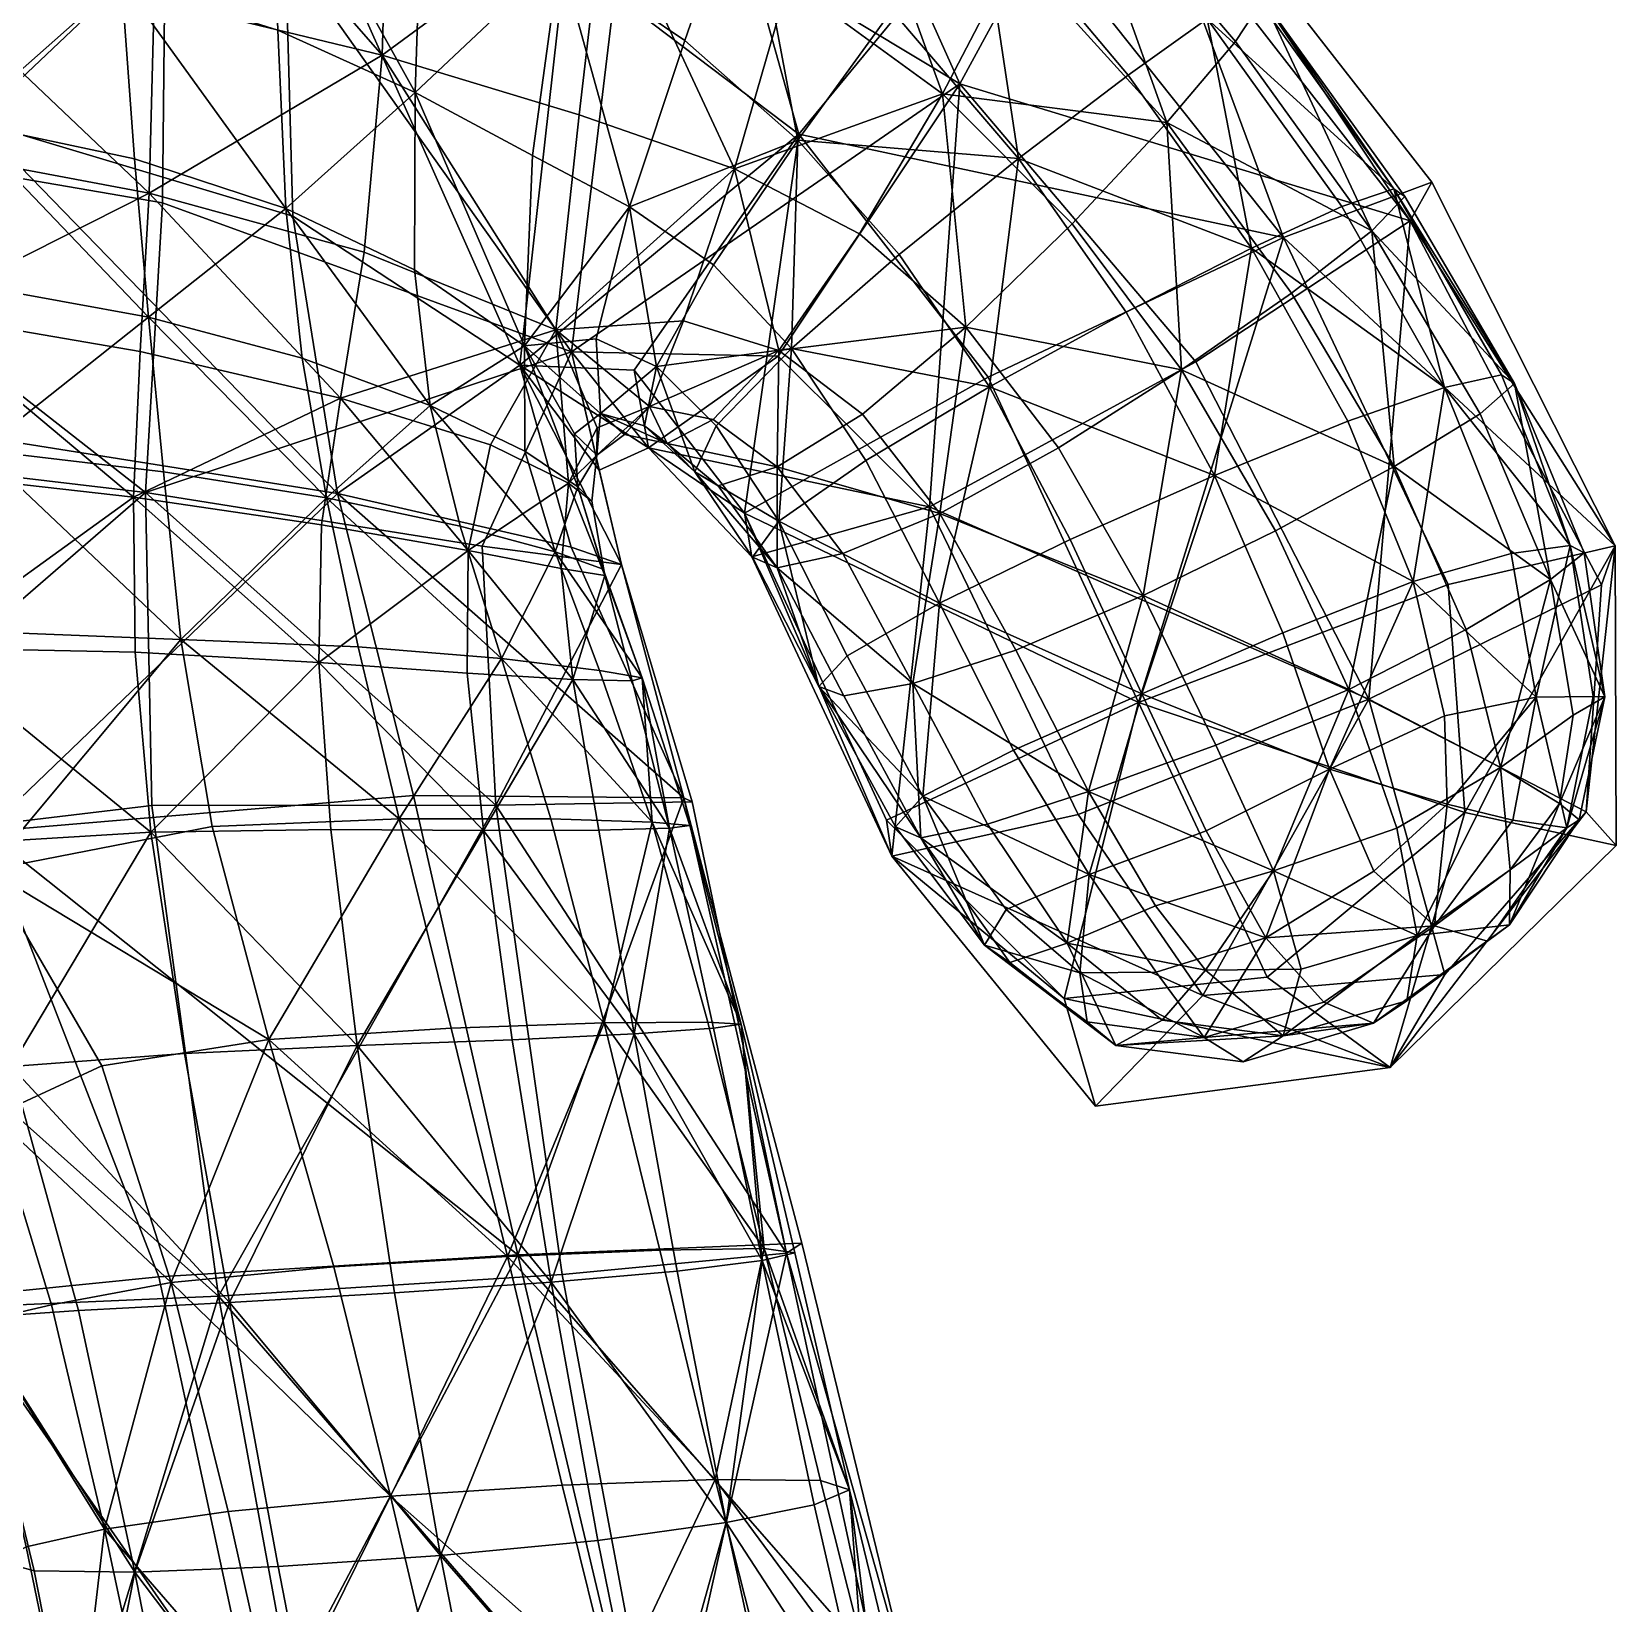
# Model space of a CAD drawing. Extents: x -333 to -8, y 0 to 313.
# Drawn here: x -238.8 to -176.8, y 165.1 to 226.6 of the extents above; entities that cross this region are included whole.
import ezdxf

# ---------------------------------------------------------------- set-up
doc = ezdxf.new("R2010")
doc.units = 0
doc.layers.add('Box03', color=7, linetype='CONTINUOUS')
doc.layers.add('Box04', color=7, linetype='CONTINUOUS')

msp = doc.modelspace()

# ---------------------------------------------------------------- meshes
at = {"layer": 'Box03', "color": 7}
mesh = msp.add_polyface(dxfattribs=at)
corners = [(-216.841537, 247.642548, 1.218501), (-208.506592, 239.105042, -0.482295), (-210.869812, 233.175873, -3.198483), (-217.053894, 237.947556, -1.553525), (-201.73465, 231.850525, -2.695417), (-205.161606, 227.444489, -5.166104), (-218.152573, 229.568161, -1.886537), (-216.669388, 251.22699, 30.472197), (-215.84523, 241.270386, 33.930122), (-207.517593, 236.105392, 30.759796), (-206.210083, 241.982864, 26.250021), (-216.366882, 232.118484, 35.915199), (-209.203232, 228.583817, 33.244537), (-203.174667, 224.179947, 30.659603), (-200.344589, 229.623077, 27.709259), (-198.286819, 233.92247, 22.797634), (-214.013855, 250.830231, 7.386531), (-206.396851, 242.669937, 4.931573), (-213.097321, 252.441956, 14.636471), (-205.113663, 244.290405, 11.961484), (-197.622742, 236.124619, 9.0235), (-199.15184, 234.747742, 2.379862), (-205.230087, 244.386292, 19.525776), (-213.782715, 252.799698, 22.390842), (-197.356979, 235.969574, 16.199234), (-190.623444, 227.885864, 12.991638), (-191.022202, 228.147507, 5.970661), (-192.816513, 227.122269, -0.438076)]
mesh.append_faces([[corners[k] for k in face] for face in [(0, 1, 2), (2, 3, 0), (4, 5, 2), (2, 1, 4), (6, 3, 2), (7, 8, 9), (9, 10, 7), (11, 12, 9), (9, 8, 11), (13, 14, 9), (15, 10, 9), (9, 14, 15), (0, 16, 17), (17, 1, 0), (18, 19, 17), (17, 16, 18), (20, 21, 17), (17, 19, 20), (4, 1, 17), (17, 21, 4), (7, 10, 22), (22, 23, 7), (15, 24, 22), (22, 10, 15), (20, 19, 22), (22, 24, 20), (18, 23, 22), (22, 19, 18), (20, 24, 25), (25, 26, 20), (25, 24, 15), (4, 21, 27), (20, 26, 27), (27, 21, 20)]], dxfattribs={"vtx2": -1})
mesh = msp.add_polyface(dxfattribs=at)
corners = [(-249.876312, 230.846344, 2.099763), (-242.179871, 230.005447, 2.597646), (-241.537994, 223.081375, 3.391352), (-243.031143, 237.313171, 2.067392), (-241.109604, 216.692001, 4.549292), (-248.65361, 217.473434, 3.420716), (-223.811569, 224.240646, 0.679148), (-219.216232, 221.773773, -0.311971), (-219.527069, 214.327499, 3.989197), (-228.868149, 219.700714, 3.039424), (-229.177765, 226.681381, 1.530228), (-223.833206, 217.300049, 2.965763), (-229.4655, 234.437836, 0.75089), (-223.54805, 232.273178, -0.462567), (-218.152573, 229.568161, -1.886537), (-235.290436, 228.610046, 2.288764), (-234.781265, 221.644943, 3.345442), (-235.932602, 236.117004, 1.687975), (-234.245377, 215.448517, 4.986228), (-234.206757, 220.292892, 42.793255), (-234.021118, 227.848099, 41.919918), (-243.770081, 229.378799, 43.108963), (-243.512451, 222.048508, 43.768478), (-234.300354, 236.239182, 40.986107), (-218.298752, 214.945129, 35.691666), (-217.395355, 223.359436, 36.634193), (-225.096375, 225.700546, 39.535633), (-225.802444, 217.995438, 40.321136), (-216.366882, 232.118484, 35.915199), (-224.838089, 234.593628, 38.68095), (-243.464523, 215.63002, 44.275562), (-213.251358, 226.267929, -3.455183), (-215.416061, 219.766693, -1.490614), (-211.317566, 221.248062, 33.893681)]
mesh.append_faces([[corners[k] for k in face] for face in [(0, 1, 2), (3, 1, 0), (2, 4, 5), (6, 7, 8), (9, 10, 6), (6, 11, 9), (12, 13, 6), (6, 10, 12), (14, 7, 6), (6, 13, 14), (2, 1, 15), (15, 16, 2), (15, 1, 3), (12, 10, 15), (15, 17, 12), (9, 16, 15), (15, 10, 9), (2, 16, 18), (19, 20, 21), (21, 22, 19), (21, 20, 23), (24, 25, 26), (26, 27, 24), (28, 29, 26), (26, 25, 28), (23, 20, 26), (26, 29, 23), (19, 27, 26), (26, 20, 19), (19, 22, 30), (14, 31, 32), (32, 7, 14), (33, 25, 24)]], dxfattribs={"vtx2": -1})
mesh = msp.add_polyface(dxfattribs=at)
corners = [(-208.828812, 222.375732, -5.168396), (-212.132309, 217.490341, -2.838504), (-215.416061, 219.766693, -1.490614), (-213.251358, 226.267929, -3.455183), (-210.869812, 233.175873, -3.198483), (-205.161606, 227.444489, -5.166104), (-218.152573, 229.568161, -1.886537), (-200.20163, 221.654175, -7.369677), (-195.908844, 224.920914, -5.222284), (-191.085876, 218.15155, -7.94079), (-204.869293, 217.894806, -7.026093), (-201.73465, 231.850525, -2.695417), (-207.517593, 236.105392, 30.759796), (-209.203232, 228.583817, 33.244537), (-203.174667, 224.179947, 30.659603), (-211.317566, 221.248062, 33.893681), (-206.421356, 218.701584, 31.374187), (-216.366882, 232.118484, 35.915199), (-217.395355, 223.359436, 36.634193), (-202.265121, 215.055145, 29.135807), (-198.108643, 219.097153, 28.151072), (-186.378357, 218.828552, 16.549582), (-191.717819, 226.226624, 19.612577), (-194.402878, 223.059021, 24.82119), (-189.516907, 216.391022, 21.961987), (-198.286819, 233.92247, 22.797634), (-200.344589, 229.623077, 27.709259), (-185.083359, 220.16954, 9.849822), (-190.623444, 227.885864, 12.991638), (-185.514526, 220.467804, 2.865981), (-191.022202, 228.147507, 5.970661), (-192.816513, 227.122269, -0.438076), (-187.554489, 219.777191, -3.398648)]
mesh.append_faces([[corners[k] for k in face] for face in [(0, 1, 2), (2, 3, 0), (0, 3, 4), (4, 5, 0), (4, 3, 6), (7, 8, 9), (0, 5, 7), (7, 10, 0), (11, 8, 7), (7, 5, 11), (12, 13, 14), (14, 13, 15), (15, 16, 14), (17, 18, 15), (15, 13, 17), (14, 16, 19), (19, 20, 14), (21, 22, 23), (23, 24, 21), (25, 26, 23), (23, 22, 25), (14, 20, 23), (23, 26, 14), (21, 27, 28), (28, 22, 21), (29, 30, 28), (28, 27, 29), (25, 22, 28), (9, 8, 31), (31, 32, 9), (31, 8, 11), (29, 32, 31), (31, 30, 29)]], dxfattribs={"vtx2": -1})
mesh = msp.add_polyface(dxfattribs=at)
corners = [(-219.527069, 214.327499, 3.989197), (-223.833206, 217.300049, 2.965763), (-223.811569, 224.240646, 0.679148), (-219.516434, 210.203049, 9.119084), (-223.214096, 211.990326, 6.255863), (-218.325851, 206.269104, 13.197099), (-222.048645, 207.267685, 9.71858), (-227.272278, 208.376541, 7.911704), (-228.225388, 213.84671, 5.349192), (-228.868149, 219.700714, 3.039424), (-218.298752, 214.945129, 35.691666), (-225.802444, 217.995438, 40.321136), (-226.733063, 212.270477, 41.616993), (-220.853455, 210.448349, 37.474739), (-234.206757, 220.292892, 42.793255), (-234.832504, 208.407761, 44.562767), (-227.465775, 207.320328, 43.020905), (-221.732025, 206.319061, 39.45219), (-217.578384, 210.877838, 11.917815), (-217.437332, 208.808594, 15.351708), (-216.693893, 210.048676, 20.260908), (-216.893875, 208.244629, 23.213444), (-216.381271, 205.334824, 26.395605), (-216.448318, 205.588379, 19.186949), (-217.803146, 208.948807, 30.964006), (-216.685211, 211.110275, 28.37252), (-218.089844, 205.617813, 33.530556), (-219.216232, 221.773773, -0.311971), (-215.416061, 219.766693, -1.490614), (-216.729507, 214.596252, 2.908143), (-216.557327, 211.68071, 9.954009)]
mesh.append_faces([[corners[k] for k in face] for face in [(0, 1, 2), (0, 3, 4), (4, 1, 0), (5, 6, 4), (4, 3, 5), (7, 8, 4), (4, 6, 7), (9, 1, 4), (4, 8, 9), (10, 11, 12), (12, 13, 10), (12, 11, 14), (15, 16, 12), (17, 13, 12), (12, 16, 17), (0, 18, 19), (19, 3, 0), (20, 21, 19), (19, 18, 20), (19, 21, 22), (5, 3, 19), (19, 23, 5), (10, 13, 24), (24, 25, 10), (17, 26, 24), (24, 13, 17), (22, 21, 24), (20, 25, 24), (24, 21, 20), (0, 27, 28), (28, 29, 0), (0, 29, 30), (30, 18, 0), (20, 18, 30)]], dxfattribs={"vtx2": -1})
mesh = msp.add_polyface(dxfattribs=at)
corners = [(-248.65361, 217.473434, 3.420716), (-241.109604, 216.692001, 4.549292), (-240.814362, 210.240143, 5.973973), (-248.155624, 203.628937, 4.928163), (-240.572021, 203.128647, 7.567898), (-240.508499, 193.811432, 10.101912), (-234.245377, 215.448517, 4.986228), (-241.537994, 223.081375, 3.391352), (-228.868149, 219.700714, 3.039424), (-228.225388, 213.84671, 5.349192), (-234.781265, 221.644943, 3.345442), (-227.272278, 208.376541, 7.911704), (-233.652222, 209.388138, 6.936794), (-232.971237, 202.831131, 8.922817), (-231.748901, 195.515106, 10.35222), (-224.432419, 195.811859, 11.633233), (-234.832504, 208.407761, 44.562767), (-234.56308, 214.102081, 43.760635), (-243.464523, 215.63002, 44.275562), (-243.373581, 209.367508, 44.403866), (-234.206757, 220.292892, 42.793255), (-234.150864, 195.290634, 44.713657), (-234.757553, 202.342041, 44.940331), (-242.986938, 202.505234, 43.927029), (-241.875198, 194.829849, 42.880489), (-227.57811, 201.939667, 44.130573), (-227.465775, 207.320328, 43.020905), (-226.733063, 212.270477, 41.616993), (-229.531754, 187.177643, 10.63292), (-236.069885, 186.152252, 11.992245), (-232.825104, 186.639313, 43.703064), (-226.081207, 186.953979, 44.084927), (-239.608963, 186.128067, 41.299694), (-250.477859, 192.541763, 38.733715)]
mesh.append_faces([[corners[k] for k in face] for face in [(0, 1, 2), (3, 4, 5), (2, 4, 3), (6, 1, 7), (8, 9, 6), (6, 10, 8), (11, 12, 6), (6, 9, 11), (2, 1, 6), (6, 12, 2), (5, 4, 13), (13, 14, 5), (2, 12, 13), (13, 4, 2), (13, 12, 11), (15, 14, 13), (16, 17, 18), (18, 19, 16), (18, 17, 20), (21, 22, 23), (23, 24, 21), (16, 19, 23), (23, 22, 16), (16, 22, 25), (25, 26, 16), (25, 22, 21), (20, 17, 27), (27, 17, 16), (5, 14, 28), (28, 29, 5), (21, 30, 31), (32, 24, 33), (21, 24, 32), (32, 30, 21)]], dxfattribs={"vtx2": -1})
mesh = msp.add_polyface(dxfattribs=at)
corners = [(-191.085876, 218.15155, -7.94079), (-195.991302, 215.644714, -9.757157), (-200.20163, 221.654175, -7.369677), (-201.333542, 212.719391, -9.056212), (-203.278183, 207.760635, 25.367655), (-198.638397, 210.330902, 26.88176), (-202.265121, 215.055145, 29.135807), (-193.827454, 213.383087, 25.576292), (-198.108643, 219.097153, 28.151072), (-189.516907, 216.391022, 21.961987), (-194.402878, 223.059021, 24.82119), (-198.182281, 206.743698, -11.286728), (-203.297256, 204.254272, -8.024989), (-195.373001, 200.705597, -12.968042), (-200.402588, 198.505234, -9.605865), (-187.322464, 211.377762, -10.728849), (-192.532059, 209.25589, -12.276508), (-184.757401, 205.10733, -12.744627), (-189.864578, 203.09227, -14.090302), (-188.029587, 197.758377, -14.361113), (-187.554489, 219.777191, -3.398648), (-183.529388, 212.696182, -6.378264), (-190.153336, 207.085342, 22.792616), (-185.511154, 209.596909, 18.99802), (-187.279404, 200.88324, 19.572948), (-200.304001, 202.41806, 23.034023), (-195.33078, 204.550995, 24.315254), (-197.464722, 196.880234, 20.139048), (-192.47934, 198.704254, 21.198751), (-204.33345, 201.110718, 18.417009)]
mesh.append_faces([[corners[k] for k in face] for face in [(0, 1, 2), (2, 1, 3), (4, 5, 6), (7, 8, 6), (6, 5, 7), (7, 9, 10), (10, 8, 7), (3, 11, 12), (13, 14, 12), (12, 11, 13), (0, 15, 16), (16, 1, 0), (17, 18, 16), (16, 15, 17), (13, 11, 16), (16, 18, 13), (3, 1, 16), (16, 11, 3), (13, 18, 19), (19, 18, 17), (0, 20, 21), (7, 22, 23), (23, 9, 7), (23, 22, 24), (4, 25, 26), (26, 5, 4), (27, 28, 26), (26, 25, 27), (24, 22, 26), (26, 28, 24), (7, 5, 26), (26, 22, 7), (27, 25, 29)]], dxfattribs={"vtx2": -1})
mesh = msp.add_polyface(dxfattribs=at)
corners = [(-214.368408, 213.519028, 1.800164), (-216.729507, 214.596252, 2.908143), (-215.416061, 219.766693, -1.490614), (-212.132309, 217.490341, -2.838504), (-201.333542, 212.719391, -9.056212), (-204.869293, 217.894806, -7.026093), (-200.20163, 221.654175, -7.369677), (-209.57959, 207.464218, -0.936304), (-212.026901, 211.189331, 0.550677), (-209.086243, 214.215607, -4.337363), (-208.828812, 222.375732, -5.168396), (-206.175385, 209.838318, -6.046439), (-218.298752, 214.945129, 35.691666), (-213.313599, 215.301849, 31.77949), (-211.317566, 221.248062, 33.893681), (-209.579681, 214.139954, 29.299204), (-206.421356, 218.701584, 31.374187), (-202.265121, 215.055145, 29.135807), (-206.302307, 211.647064, 27.308989), (-203.278183, 207.760635, 25.367655), (-216.685211, 211.110275, 28.37252), (-214.644287, 211.948914, 25.974226), (-216.693893, 210.048676, 20.260908), (-215.621582, 210.853714, 18.14377), (-213.950867, 210.50415, 16.546686), (-212.144592, 211.447052, 23.880867), (-214.833374, 211.192551, 8.724173), (-216.557327, 211.68071, 9.954009), (-212.865692, 209.388763, 7.492191), (-209.650238, 209.587036, 22.204208)]
mesh.append_faces([[corners[k] for k in face] for face in [(0, 1, 2), (2, 3, 0), (4, 5, 6), (7, 8, 9), (0, 3, 9), (9, 8, 0), (10, 5, 9), (9, 3, 10), (4, 11, 9), (9, 5, 4), (12, 13, 14), (15, 16, 14), (14, 13, 15), (17, 18, 19), (15, 18, 17), (17, 16, 15), (12, 20, 21), (21, 13, 12), (22, 23, 21), (21, 20, 22), (24, 25, 21), (21, 23, 24), (15, 13, 21), (21, 25, 15), (0, 26, 27), (27, 1, 0), (24, 23, 27), (27, 26, 24), (27, 23, 22), (0, 8, 28), (28, 26, 0), (15, 25, 29), (29, 18, 15), (29, 25, 24)]], dxfattribs={"vtx2": -1})
mesh = msp.add_polyface(dxfattribs=at)
corners = [(-184.757401, 205.10733, -12.744627), (-183.529495, 199.848022, -13.146312), (-188.029587, 197.758377, -14.361113), (-183.529388, 212.696182, -6.378264), (-187.322464, 211.377762, -10.728849), (-191.085876, 218.15155, -7.94079), (-185.514526, 220.467804, 2.865981), (-181.302292, 213.194214, -0.227518), (-187.554489, 219.777191, -3.398648), (-178.62442, 206.512665, -2.863712), (-180.931488, 206.192856, -8.703012), (-186.378357, 218.828552, 16.549582), (-182.143723, 211.661514, 13.463388), (-180.790588, 212.85498, 6.720619), (-185.083359, 220.16954, 9.849822), (-179.390915, 205.187531, 10.461519), (-178.073624, 206.23053, 3.875039), (-177.260971, 200.584564, 1.584091), (-178.496933, 199.868637, 7.651519), (-179.032791, 196.422867, 5.51264), (-177.719833, 200.609055, -4.596465), (-183.42485, 196.392471, -12.172215), (-179.951126, 200.580902, -9.699012), (-189.516907, 216.391022, 21.961987), (-185.511154, 209.596909, 18.99802), (-187.279404, 200.88324, 19.572948), (-182.688065, 203.224716, 15.84401), (-181.350113, 197.822495, 12.41466)]
mesh.append_faces([[corners[k] for k in face] for face in [(0, 1, 2), (3, 4, 5), (6, 7, 3), (3, 8, 6), (9, 10, 3), (3, 7, 9), (0, 4, 3), (3, 10, 0), (11, 12, 13), (13, 14, 11), (15, 16, 13), (13, 12, 15), (9, 7, 13), (13, 16, 9), (6, 14, 13), (13, 7, 6), (17, 18, 19), (9, 16, 17), (17, 20, 9), (15, 18, 17), (17, 16, 15), (21, 1, 22), (0, 10, 22), (22, 1, 0), (9, 20, 22), (22, 10, 9), (11, 23, 24), (24, 12, 11), (25, 26, 24), (15, 12, 24), (24, 26, 15), (15, 26, 27), (27, 18, 15), (27, 26, 25)]], dxfattribs={"vtx2": -1})
mesh = msp.add_polyface(dxfattribs=at)
corners = [(-214.527924, 195.687225, 18.478647), (-216.589508, 201.626083, 16.424839), (-214.925537, 201.332596, 22.354794), (-216.381271, 205.334824, 26.395605), (-215.315857, 201.212555, 29.201626), (-216.448318, 205.588379, 19.186949), (-213.850006, 195.451004, 31.113779), (-217.637024, 201.270599, 35.854057), (-209.086243, 214.215607, -4.337363), (-206.175385, 209.838318, -6.046439), (-209.57959, 207.464218, -0.936304), (-210.608948, 206.059799, 6.065722), (-212.865692, 209.388763, 7.492191), (-212.026901, 211.189331, 0.550677), (-209.646484, 205.634674, 13.654087), (-211.95575, 208.844467, 15.154323), (-213.950867, 210.50415, 16.546686), (-214.833374, 211.192551, 8.724173), (-203.278183, 207.760635, 25.367655), (-206.302307, 211.647064, 27.308989), (-209.650238, 209.587036, 22.204208), (-207.075211, 206.19841, 20.523252), (-203.297256, 204.254272, -8.024989), (-206.901062, 202.200729, -2.75678), (-201.333542, 212.719391, -9.056212), (-203.951279, 196.700165, -4.37255), (-200.402588, 198.505234, -9.605865), (-204.33345, 201.110718, 18.417009), (-200.304001, 202.41806, 23.034023), (-207.03334, 200.634811, 11.73341), (-204.028015, 195.076172, 9.468616), (-208.017807, 200.996201, 4.252415)]
mesh.append_faces([[corners[k] for k in face] for face in [(0, 1, 2), (3, 4, 2), (2, 5, 3), (2, 4, 6), (6, 4, 7), (7, 4, 3), (8, 9, 10), (10, 11, 12), (12, 13, 10), (14, 15, 12), (12, 11, 14), (16, 17, 12), (12, 15, 16), (18, 19, 20), (20, 21, 18), (16, 15, 20), (14, 21, 20), (20, 15, 14), (10, 9, 22), (22, 23, 10), (22, 9, 24), (25, 23, 22), (22, 26, 25), (18, 21, 27), (27, 28, 18), (14, 29, 27), (27, 21, 14), (27, 29, 30), (10, 23, 31), (31, 11, 10), (31, 23, 25), (14, 11, 31), (31, 29, 14)]], dxfattribs={"vtx2": -1})
mesh = msp.add_polyface(dxfattribs=at)
corners = [(-214.527924, 195.687225, 18.478647), (-218.504852, 195.820358, 14.274548), (-220.431259, 202.088348, 12.523044), (-216.589508, 201.626083, 16.424839), (-224.432419, 195.811859, 11.633233), (-226.031555, 202.547363, 10.179128), (-227.272278, 208.376541, 7.911704), (-222.048645, 207.267685, 9.71858), (-218.325851, 206.269104, 13.197099), (-232.971237, 202.831131, 8.922817), (-221.131989, 195.354172, 42.258884), (-221.765579, 201.511414, 41.200798), (-227.57811, 201.939667, 44.130573), (-227.104935, 195.395279, 44.600437), (-221.732025, 206.319061, 39.45219), (-227.465775, 207.320328, 43.020905), (-234.150864, 195.290634, 44.713657), (-216.448318, 205.588379, 19.186949), (-214.925537, 201.332596, 22.354794), (-216.381271, 205.334824, 26.395605), (-217.437332, 208.808594, 15.351708), (-217.803146, 208.948807, 30.964006), (-218.089844, 205.617813, 33.530556), (-216.626617, 195.377716, 37.407032), (-217.637024, 201.270599, 35.854057), (-222.404068, 187.622726, 11.755788), (-229.531754, 187.177643, 10.63292), (-231.748901, 195.515106, 10.35222), (-216.412399, 187.831741, 14.578388), (-226.081207, 186.953979, 44.084927), (-220.009079, 187.176086, 42.164753), (-215.240555, 187.409668, 37.66201)]
mesh.append_faces([[corners[k] for k in face] for face in [(0, 1, 2), (2, 3, 0), (4, 5, 2), (2, 1, 4), (6, 7, 2), (2, 5, 6), (8, 3, 2), (2, 7, 8), (6, 5, 9), (9, 5, 4), (10, 11, 12), (12, 13, 10), (14, 15, 12), (12, 11, 14), (16, 13, 12), (8, 17, 18), (18, 3, 8), (19, 17, 20), (21, 22, 19), (10, 23, 24), (24, 11, 10), (19, 22, 24), (14, 11, 24), (24, 22, 14), (4, 25, 26), (26, 27, 4), (4, 1, 28), (28, 25, 4), (10, 13, 29), (29, 30, 10), (29, 13, 16), (10, 30, 31), (31, 23, 10)]], dxfattribs={"vtx2": -1})
mesh = msp.add_polyface(dxfattribs=at)
corners = [(-214.925537, 201.332596, 22.354794), (-213.06337, 195.559143, 24.448025), (-214.527924, 195.687225, 18.478647), (-213.850006, 195.451004, 31.113779), (-217.637024, 201.270599, 35.854057), (-216.626617, 195.377716, 37.407032), (-212.361542, 187.865768, 19.034878), (-216.412399, 187.831741, 14.578388), (-218.504852, 195.820358, 14.274548), (-211.056274, 187.785858, 25.059418), (-215.240555, 187.409668, 37.66201), (-197.800156, 189.785492, -5.270088), (-200.690216, 192.263763, -5.245386), (-197.442139, 193.632965, -10.121907), (-194.819138, 189.823578, -8.728601), (-203.951279, 196.700165, -4.37255), (-200.402588, 198.505234, -9.605865), (-195.373001, 200.705597, -12.968042), (-192.863205, 195.343018, -13.350584), (-190.53009, 191.157013, -11.781579), (-197.464722, 196.880234, 20.139048), (-194.845261, 192.40799, 16.51371), (-190.221085, 193.779495, 17.294706), (-192.47934, 198.704254, 21.198751), (-204.028015, 195.076172, 9.468616), (-201.412415, 195.603668, 15.811467), (-204.33345, 201.110718, 18.417009), (-205.017014, 195.499405, 2.363113), (-208.017807, 200.996201, 4.252415), (-207.03334, 200.634811, 11.73341), (-201.531296, 190.870895, 0.708663), (-200.542145, 190.190079, 6.936054), (-192.880402, 189.896194, 13.039174), (-198.299545, 190.95697, 12.632611)]
mesh.append_faces([[corners[k] for k in face] for face in [(0, 1, 2), (3, 1, 0), (4, 5, 3), (2, 6, 7), (7, 8, 2), (2, 1, 9), (9, 1, 3), (3, 5, 10), (11, 12, 13), (13, 14, 11), (15, 16, 13), (13, 12, 15), (17, 18, 13), (13, 16, 17), (19, 14, 13), (13, 18, 19), (20, 21, 22), (22, 23, 20), (24, 25, 26), (26, 25, 20), (15, 27, 28), (24, 29, 28), (28, 27, 24), (30, 12, 11), (24, 27, 30), (30, 31, 24), (15, 12, 30), (30, 27, 15), (32, 21, 33), (20, 25, 33), (33, 21, 20), (24, 31, 33), (33, 25, 24)]], dxfattribs={"vtx2": -1})
mesh = msp.add_polyface(dxfattribs=at)
corners = [(-183.42485, 196.392471, -12.172215), (-180.858826, 195.760574, -9.735716), (-183.92511, 191.632187, -9.182576), (-186.294098, 193.767319, -12.816132), (-178.743484, 195.458679, -5.08915), (-181.850266, 191.03685, -4.00515), (-190.53009, 191.157013, -11.781579), (-188.25087, 188.648727, -7.608271), (-179.032791, 196.422867, 5.51264), (-180.964188, 193.824539, 8.070338), (-180.997086, 191.665146, 2.171445), (-178.26474, 195.776337, 0.724117), (-184.608765, 191.24675, 10.828342), (-185.006699, 188.697876, 4.671517), (-188.029587, 197.758377, -14.361113), (-183.529495, 199.848022, -13.146312), (-192.863205, 195.343018, -13.350584), (-195.373001, 200.705597, -12.968042), (-177.260971, 200.584564, 1.584091), (-177.719833, 200.609055, -4.596465), (-179.951126, 200.580902, -9.699012), (-192.880402, 189.896194, 13.039174), (-189.145554, 189.933105, 12.564563), (-190.221085, 193.779495, 17.294706), (-194.845261, 192.40799, 16.51371), (-185.398773, 195.456116, 15.690173), (-187.279404, 200.88324, 19.572948), (-192.47934, 198.704254, 21.198751), (-178.496933, 199.868637, 7.651519), (-181.350113, 197.822495, 12.41466)]
mesh.append_faces([[corners[k] for k in face] for face in [(0, 1, 2), (2, 3, 0), (4, 5, 2), (2, 1, 4), (6, 3, 2), (2, 7, 6), (8, 9, 10), (10, 11, 8), (12, 13, 10), (10, 9, 12), (4, 11, 10), (10, 5, 4), (0, 3, 14), (14, 15, 0), (6, 16, 14), (14, 3, 6), (14, 16, 17), (8, 11, 18), (4, 19, 18), (18, 11, 4), (20, 1, 0), (4, 1, 20), (20, 19, 4), (21, 22, 23), (23, 24, 21), (12, 25, 23), (23, 22, 12), (26, 27, 23), (23, 25, 26), (8, 28, 29), (29, 9, 8), (26, 25, 29), (12, 9, 29), (29, 25, 12)]], dxfattribs={"vtx2": -1})
mesh = msp.add_polyface(dxfattribs=at)
corners = [(-197.800156, 189.785492, -5.270088), (-194.819138, 189.823578, -8.728601), (-192.936905, 187.263153, -4.581446), (-197.518585, 187.87178, -1.382379), (-190.53009, 191.157013, -11.781579), (-188.25087, 188.648727, -7.608271), (-186.31369, 187.826294, -1.800589), (-191.407303, 186.309753, 1.068401), (-196.39537, 186.945068, 4.135917), (-183.92511, 191.632187, -9.182576), (-181.850266, 191.03685, -4.00515), (-180.997086, 191.665146, 2.171445), (-185.006699, 188.697876, 4.671517), (-192.880402, 189.896194, 13.039174), (-194.580826, 187.93985, 9.484147), (-189.842239, 187.321457, 6.969767), (-189.145554, 189.933105, 12.564563), (-184.608765, 191.24675, 10.828342), (-210.14859, 178.999161, 18.492725), (-214.238541, 178.941559, 13.835699), (-216.412399, 187.831741, 14.578388), (-212.361542, 187.865768, 19.034878), (-211.056274, 187.785858, 25.059418), (-214.527924, 195.687225, 18.478647), (-213.850006, 195.451004, 31.113779), (-212.136124, 187.623383, 31.61434), (-210.231613, 178.530594, 31.055635), (-215.240555, 187.409668, 37.66201), (-201.531296, 190.870895, 0.708663), (-200.542145, 190.190079, 6.936054), (-198.299545, 190.95697, 12.632611)]
mesh.append_faces([[corners[k] for k in face] for face in [(0, 1, 2), (2, 3, 0), (4, 5, 2), (2, 1, 4), (6, 7, 2), (2, 5, 6), (8, 3, 2), (2, 7, 8), (6, 5, 9), (9, 10, 6), (6, 10, 11), (11, 12, 6), (13, 14, 15), (15, 16, 13), (8, 7, 15), (15, 14, 8), (6, 12, 15), (15, 7, 6), (17, 16, 15), (15, 12, 17), (18, 19, 20), (20, 21, 18), (22, 21, 23), (24, 25, 22), (22, 25, 26), (18, 21, 22), (26, 25, 27), (27, 25, 24), (0, 3, 28), (8, 29, 28), (28, 3, 8), (30, 14, 13), (8, 14, 30), (30, 29, 8)]], dxfattribs={"vtx2": -1})
mesh = msp.add_polyface(dxfattribs=at)
corners = [(-220.194351, 178.695328, 10.876081), (-226.985458, 178.286453, 9.89044), (-229.531754, 187.177643, 10.63292), (-222.404068, 187.622726, 11.755788), (-233.351028, 177.670135, 11.334513), (-236.069885, 186.152252, 11.992245), (-216.412399, 187.831741, 14.578388), (-214.238541, 178.941559, 13.835699), (-212.067917, 169.968857, 12.447615), (-218.051193, 169.745087, 9.323394), (-224.775711, 169.30928, 8.250302), (-231.06871, 176.895035, 42.098606), (-224.616394, 177.269577, 42.817753), (-226.081207, 186.953979, 44.084927), (-232.825104, 186.639313, 43.703064), (-218.488739, 177.684235, 41.192852), (-220.009079, 187.176086, 42.164753), (-241.115814, 176.295929, 34.713448), (-236.979736, 176.574966, 39.325035), (-239.608963, 186.128067, 41.299694), (-244.330048, 185.20488, 36.862469), (-234.778992, 166.345596, 37.09692), (-222.819992, 166.995895, 41.032623), (-240.508499, 193.811432, 10.101912), (-240.292892, 184.202347, 16.616222), (-242.197205, 186.999481, 16.420712), (-238.030319, 176.801544, 15.664021), (-241.001633, 176.114914, 21.754192), (-242.973801, 182.859268, 23.185083), (-235.963028, 168.024567, 13.743815), (-242.243301, 176.044479, 28.480249), (-240.036209, 166.757065, 26.181398), (-215.240555, 187.409668, 37.66201), (-243.189713, 181.965424, 14.89778)]
mesh.append_faces([[corners[k] for k in face] for face in [(0, 1, 2), (2, 3, 0), (4, 5, 2), (2, 1, 4), (0, 3, 6), (6, 7, 0), (8, 9, 0), (4, 1, 10), (0, 9, 10), (10, 1, 0), (11, 12, 13), (13, 14, 11), (15, 16, 13), (13, 12, 15), (17, 18, 19), (19, 20, 17), (11, 14, 19), (19, 18, 11), (11, 18, 21), (21, 18, 17), (15, 12, 22), (22, 12, 11), (23, 5, 24), (24, 25, 23), (4, 26, 24), (24, 5, 4), (27, 28, 24), (24, 26, 27), (27, 26, 29), (29, 26, 4), (17, 30, 31), (31, 30, 27), (32, 16, 15), (23, 25, 33)]], dxfattribs={"vtx2": -1})
mesh = msp.add_polyface(dxfattribs=at)
corners = [(-205.815903, 161.480347, 15.710072), (-209.985199, 161.732666, 10.815268), (-212.067917, 169.968857, 12.447615), (-207.947296, 169.924866, 17.25139), (-216.039032, 161.575165, 7.538316), (-218.051193, 169.745087, 9.323394), (-220.194351, 178.695328, 10.876081), (-214.238541, 178.941559, 13.835699), (-210.14859, 178.999161, 18.492725), (-210.231613, 178.530594, 31.055635), (-208.955093, 178.842148, 24.570581), (-211.056274, 187.785858, 25.059418), (-218.488739, 177.684235, 41.192852), (-213.551636, 178.124603, 36.934277), (-215.240555, 187.409668, 37.66201), (-214.623108, 157.587463, 37.713455), (-209.556458, 158.635864, 33.791824), (-211.632675, 168.280624, 35.539112), (-216.662781, 167.585678, 39.617607), (-206.080429, 159.753265, 28.169771), (-208.193909, 168.973587, 29.790005), (-206.810699, 169.557388, 23.36314), (-204.67395, 160.760986, 21.818708), (-203.812637, 154.503052, 14.26797), (-208.075027, 155.052032, 9.33979), (-214.222366, 154.98877, 5.961417), (-202.595703, 153.282318, 20.318911)]
mesh.append_faces([[corners[k] for k in face] for face in [(0, 1, 2), (2, 3, 0), (4, 5, 2), (2, 1, 4), (6, 7, 2), (8, 3, 2), (2, 7, 8), (9, 10, 11), (11, 10, 8), (12, 13, 14), (14, 13, 9), (15, 16, 17), (17, 18, 15), (19, 20, 17), (17, 16, 19), (9, 13, 17), (17, 20, 9), (12, 18, 17), (17, 13, 12), (0, 3, 21), (21, 22, 0), (8, 10, 21), (21, 3, 8), (9, 20, 21), (21, 10, 9), (19, 22, 21), (21, 20, 19), (0, 23, 24), (24, 1, 0), (4, 1, 24), (24, 25, 4), (0, 22, 26), (26, 22, 19)]], dxfattribs={"vtx2": -1})
mesh = msp.add_polyface(dxfattribs=at)
corners = [(-229.22905, 160.259583, 7.453986), (-231.120117, 168.717209, 9.599916), (-224.775711, 169.30928, 8.250302), (-222.834579, 161.065063, 6.283214), (-233.351028, 177.670135, 11.334513), (-216.039032, 161.575165, 7.538316), (-218.051193, 169.745087, 9.323394), (-236.739761, 156.395294, 29.931499), (-232.78656, 156.138229, 34.74728), (-234.778992, 166.345596, 37.09692), (-238.712418, 166.391891, 32.358551), (-227.164886, 156.286179, 37.866192), (-229.17012, 166.564728, 40.090336), (-231.06871, 176.895035, 42.098606), (-241.115814, 176.295929, 34.713448), (-214.623108, 157.587463, 37.713455), (-216.662781, 167.585678, 39.617607), (-222.819992, 166.995895, 41.032623), (-220.801498, 156.786758, 38.963249), (-218.488739, 177.684235, 41.192852), (-234.07962, 159.215958, 11.454641), (-235.963028, 168.024567, 13.743815), (-237.123489, 158.108093, 17.234737), (-239.027405, 167.336243, 19.62373), (-241.001633, 176.114914, 21.754192), (-240.036209, 166.757065, 26.181398), (-238.097809, 157.109909, 23.743835), (-221.094116, 154.372726, 4.559885), (-214.222366, 154.98877, 5.961417), (-232.368729, 151.720261, 9.395534)]
mesh.append_faces([[corners[k] for k in face] for face in [(0, 1, 2), (2, 3, 0), (2, 1, 4), (5, 3, 2), (2, 6, 5), (7, 8, 9), (9, 10, 7), (11, 12, 9), (9, 8, 11), (9, 12, 13), (14, 10, 9), (15, 16, 17), (17, 18, 15), (17, 16, 19), (13, 12, 17), (11, 18, 17), (17, 12, 11), (0, 20, 21), (21, 1, 0), (22, 23, 21), (21, 20, 22), (21, 23, 24), (4, 1, 21), (7, 10, 25), (25, 26, 7), (25, 10, 14), (24, 23, 25), (22, 26, 25), (25, 23, 22), (0, 3, 27), (5, 28, 27), (27, 3, 5), (29, 20, 0)]], dxfattribs={"vtx2": -1})
at = {"layer": 'Box04', "color": 7}
mesh = msp.add_polyface(dxfattribs=at)
corners = [(-281.924713, 267.7612, -179.324188), (-273.903931, 279.533905, -180.257935), (-266.413757, 279.533478, -176.076172), (-271.937469, 267.756195, -174.019913), (-260.345978, 267.762787, -169.694839), (-258.458649, 279.539368, -172.253983), (-250.25946, 279.504883, -168.621506), (-248.273849, 267.591644, -166.844482), (-245.04921, 252.630219, -165.957626), (-260.832703, 253.093689, -168.17276), (-276.082672, 253.085648, -172.875061), (-259.061127, 238.424026, -167.010468), (-275.668304, 238.413376, -171.546082), (-242.558838, 237.446381, -165.361572), (-240.993881, 223.119034, -164.189194), (-256.891388, 224.395981, -166.145355), (-273.414063, 224.422394, -170.84314), (-256.183624, 211.651749, -165.514832), (-277.696381, 267.768524, -135.719955), (-278.874756, 253.103165, -131.871582), (-257.722107, 253.351013, -126.973793), (-262.244415, 268.070526, -131.247955), (-266.604584, 279.626282, -133.949219), (-277.248535, 238.435165, -129.531342), (-274.82254, 224.40715, -128.840897), (-253.121216, 223.262878, -123.624153), (-254.741104, 237.93927, -124.527901), (-273.601624, 211.661728, -129.94194), (-246.737381, 268.942535, -130.511795), (-236.866547, 254.045639, -128.34726), (-233.524017, 236.390686, -126.278473)]
mesh.append_faces([[corners[k] for k in face] for face in [(0, 1, 2), (2, 3, 0), (4, 3, 2), (2, 5, 4), (4, 5, 6), (6, 7, 4), (4, 7, 8), (8, 9, 4), (4, 9, 10), (10, 3, 4), (11, 12, 10), (10, 9, 11), (11, 9, 8), (8, 13, 11), (11, 13, 14), (14, 15, 11), (11, 15, 16), (16, 12, 11), (16, 15, 17), (17, 15, 14), (18, 19, 20), (20, 21, 18), (18, 21, 22), (23, 24, 25), (25, 26, 23), (23, 26, 20), (20, 19, 23), (25, 24, 27), (22, 21, 28), (28, 21, 20), (20, 29, 28), (20, 26, 30), (30, 26, 25)]], dxfattribs={"vtx2": -1})
mesh = msp.add_polyface(dxfattribs=at)
corners = [(-215.978775, 248.234909, -167.629181), (-230.848038, 251.206665, -166.984039), (-236.844711, 267.053528, -165.96434), (-229.013687, 234.472656, -167.142975), (-242.558838, 237.446381, -165.361572), (-245.04921, 252.630219, -165.957626), (-217.925491, 229.520737, -170.621307), (-219.711792, 213.567062, -165.36795), (-228.595352, 219.402176, -165.256851), (-240.993881, 223.119034, -164.189194), (-233.524017, 236.390686, -126.278473), (-236.866547, 254.045639, -128.34726), (-257.722107, 253.351013, -126.973793), (-253.121216, 223.262878, -123.624153), (-233.694, 219.922394, -124.239288), (-217.68631, 214.088364, -131.181625), (-215.481201, 232.400818, -131.263748), (-215.131332, 252.692902, -136.505951), (-208.794083, 222.608459, -174.063156), (-200.78093, 232.339478, -171.585922), (-189.836319, 218.567764, -177.048279), (-201.395218, 213.101028, -177.886993), (-202.496567, 224.581055, -135.964417), (-196.961319, 234.746887, -144.332367), (-193.270004, 213.693451, -140.941116), (-184.883636, 219.214737, -150.582977), (-196.613052, 236.859314, -158.940933), (-212.214661, 253.246109, -153.223312), (-184.035767, 220.722595, -165.282822)]
mesh.append_faces([[corners[k] for k in face] for face in [(0, 1, 2), (3, 4, 5), (5, 1, 3), (3, 1, 0), (0, 6, 3), (3, 6, 7), (7, 8, 3), (3, 8, 9), (9, 4, 3), (10, 11, 12), (13, 14, 10), (10, 14, 15), (15, 16, 10), (10, 16, 17), (17, 11, 10), (7, 6, 18), (18, 6, 0), (0, 19, 18), (18, 19, 20), (20, 21, 18), (22, 23, 17), (17, 16, 22), (22, 16, 15), (22, 24, 25), (25, 23, 22), (26, 19, 0), (0, 27, 26), (26, 27, 17), (17, 23, 26), (26, 23, 25), (25, 28, 26), (26, 28, 20), (20, 19, 26)]], dxfattribs={"vtx2": -1})
mesh = msp.add_polyface(dxfattribs=at)
corners = [(-215.727936, 205.766098, -141.195419), (-212.972916, 196.480927, -135.759735), (-213.298767, 196.637207, -149.415192), (-217.702499, 206.446228, -155.316116), (-220.65596, 196.34967, -123.681023), (-208.794083, 222.608459, -174.063156), (-215.232864, 213.37059, -167.015701), (-219.711792, 213.567062, -165.36795), (-201.395218, 213.101028, -177.886993), (-210.922821, 207.78241, -169.489243), (-217.68631, 214.088364, -131.181625), (-209.606201, 213.922073, -137.121155), (-202.496567, 224.581055, -135.964417), (-203.687683, 208.024048, -140.535736), (-193.270004, 213.693451, -140.941116), (-214.677597, 210.3302, -151.086639), (-216.607071, 209.455048, -147.819336), (-210.629456, 206.071884, -153.545303), (-195.504623, 200.363617, -182.511246), (-205.366364, 195.770096, -173.318146), (-189.836319, 218.567764, -177.048279), (-183.392075, 204.991226, -182.765167), (-182.745178, 196.061615, -181.312775), (-176.853409, 206.503174, -171.522446), (-184.035767, 220.722595, -165.282822), (-184.883636, 219.214737, -150.582977), (-177.389557, 204.979446, -156.834946), (-177.987076, 196.088058, -162.110565), (-186.501404, 200.500046, -146.754517), (-197.864059, 195.986511, -145.613266), (-205.152618, 194.360474, -157.743317)]
mesh.append_faces([[corners[k] for k in face] for face in [(0, 1, 2), (2, 3, 0), (4, 1, 0), (5, 6, 7), (5, 8, 9), (9, 6, 5), (10, 11, 12), (12, 11, 13), (13, 14, 12), (15, 11, 10), (10, 16, 15), (15, 6, 9), (9, 17, 15), (15, 17, 13), (13, 11, 15), (18, 19, 9), (9, 8, 18), (18, 8, 20), (20, 21, 18), (18, 21, 22), (23, 21, 20), (20, 24, 23), (23, 24, 25), (25, 26, 23), (23, 26, 27), (22, 21, 23), (28, 26, 25), (25, 14, 28), (28, 14, 13), (13, 29, 28), (27, 26, 28), (30, 29, 13), (13, 17, 30), (30, 17, 9)]], dxfattribs={"vtx2": -1})
mesh = msp.add_polyface(dxfattribs=at)
corners = [(-240.993881, 223.119034, -164.189194), (-240.545517, 210.727051, -161.573395), (-256.183624, 211.651749, -165.514832), (-240.615677, 195.327515, -157.558823), (-255.277679, 196.809494, -166.745956), (-271.895355, 196.98851, -172.030243), (-226.846756, 208.545868, -160.141296), (-228.595352, 219.402176, -165.256851), (-219.711792, 213.567062, -165.36795), (-217.702499, 206.446228, -155.316116), (-213.298767, 196.637207, -149.415192), (-223.876984, 196.724152, -156.140869), (-250.8004, 194.348297, -127.572029), (-252.682159, 210.74939, -123.976418), (-273.601624, 211.661728, -129.94194), (-253.121216, 223.262878, -123.624153), (-234.360703, 208.585464, -122.163544), (-233.694, 219.922394, -124.239288), (-234.104477, 196.33783, -121.685555), (-220.65596, 196.34967, -123.681023), (-221.191269, 206.485764, -127.053238), (-217.68631, 214.088364, -131.181625), (-215.727936, 205.766098, -141.195419), (-216.607071, 209.455048, -147.819336), (-219.79512, 178.757401, -157.600113), (-231.505753, 177.137421, -124.439636), (-252.513412, 176.487381, -171.46579), (-214.677597, 210.3302, -151.086639), (-215.232864, 213.37059, -167.015701)]
mesh.append_faces([[corners[k] for k in face] for face in [(0, 1, 2), (2, 1, 3), (3, 4, 2), (2, 4, 5), (6, 1, 0), (0, 7, 6), (6, 7, 8), (8, 9, 6), (6, 9, 10), (10, 11, 6), (6, 11, 3), (3, 1, 6), (12, 13, 14), (14, 13, 15), (16, 17, 15), (15, 13, 16), (16, 13, 12), (12, 18, 16), (16, 18, 19), (19, 20, 16), (16, 20, 21), (21, 17, 16), (22, 9, 8), (8, 23, 22), (22, 23, 21), (21, 20, 22), (22, 20, 19), (3, 11, 24), (24, 11, 10), (19, 18, 25), (5, 4, 26), (26, 4, 3), (27, 23, 8), (8, 28, 27)]], dxfattribs={"vtx2": -1})
mesh = msp.add_polyface(dxfattribs=at)
corners = [(-185.664963, 186.082458, -170.260971), (-197.185104, 184.571976, -163.40657), (-198.421066, 188.781128, -173.802994), (-190.476486, 189.617111, -181.960907), (-182.745178, 196.061615, -181.312775), (-176.813858, 194.767624, -174.301331), (-177.987076, 196.088058, -162.110565), (-183.522476, 189.722488, -155.746994), (-192.996384, 188.908997, -153.812057), (-213.298767, 196.637207, -149.415192), (-208.678696, 179.208282, -149.635925), (-219.79512, 178.757401, -157.600113), (-204.231873, 160.964996, -152.722107), (-215.565979, 160.944809, -161.357056), (-209.274734, 178.817078, -136.057144), (-212.972916, 196.480927, -135.759735), (-220.65596, 196.34967, -123.681023), (-218.058609, 177.991043, -124.959724), (-214.139847, 157.07515, -128.694412), (-205.057526, 159.239273, -139.23793), (-212.154343, 149.585541, -164.249786), (-195.504623, 200.363617, -182.511246), (-205.366364, 195.770096, -173.318146), (-176.853409, 206.503174, -171.522446), (-186.501404, 200.500046, -146.754517), (-197.864059, 195.986511, -145.613266), (-210.922821, 207.78241, -169.489243), (-205.152618, 194.360474, -157.743317)]
mesh.append_faces([[corners[k] for k in face] for face in [(0, 1, 2), (2, 3, 0), (0, 3, 4), (4, 5, 0), (0, 5, 6), (6, 7, 0), (0, 7, 8), (8, 1, 0), (9, 10, 11), (11, 10, 12), (12, 13, 11), (14, 10, 9), (9, 15, 14), (14, 15, 16), (16, 17, 14), (14, 17, 18), (18, 19, 14), (14, 19, 12), (12, 10, 14), (20, 13, 12), (4, 3, 21), (21, 3, 2), (2, 22, 21), (6, 5, 23), (23, 5, 4), (24, 25, 8), (8, 7, 24), (24, 7, 6), (26, 22, 27), (27, 22, 2), (2, 1, 27), (27, 1, 8), (8, 25, 27)]], dxfattribs={"vtx2": -1})
mesh = msp.add_polyface(dxfattribs=at)
corners = [(-219.79512, 178.757401, -157.600113), (-233.839218, 177.901535, -157.27417), (-240.615677, 195.327515, -157.558823), (-215.565979, 160.944809, -161.357056), (-229.902527, 159.633453, -161.873093), (-231.505753, 177.137421, -124.439636), (-218.058609, 177.991043, -124.959724), (-220.65596, 196.34967, -123.681023), (-234.104477, 196.33783, -121.685555), (-250.8004, 194.348297, -127.572029), (-242.025238, 176.688797, -132.209671), (-238.009216, 155.776154, -137.187271), (-227.57576, 155.780045, -128.881378), (-214.139847, 157.07515, -128.694412), (-242.026154, 177.077744, -145.982605), (-244.690552, 186.50267, -143.825165), (-238.084213, 157.485596, -151.000504), (-252.513412, 176.487381, -171.46579), (-265.774261, 175.424438, -173.056351), (-271.895355, 196.98851, -172.030243), (-243.245132, 174.979828, -161.987198), (-240.266785, 154.636459, -168.407211), (-249.200592, 157.077728, -177.593674), (-261.920288, 154.721283, -179.289261), (-268.483734, 166.205368, -139.913681), (-253.315399, 167.27095, -138.072678), (-250.817017, 140.244492, -145.705048), (-244.207504, 171.051727, -148.143341), (-241.798401, 147.426544, -155.204193)]
mesh.append_faces([[corners[k] for k in face] for face in [(0, 1, 2), (0, 3, 4), (4, 1, 0), (5, 6, 7), (5, 8, 9), (9, 10, 5), (5, 10, 11), (11, 12, 5), (5, 12, 13), (13, 6, 5), (14, 10, 9), (9, 15, 14), (14, 15, 2), (2, 1, 14), (14, 1, 4), (4, 16, 14), (14, 16, 11), (11, 10, 14), (17, 18, 19), (2, 20, 17), (17, 20, 21), (21, 22, 17), (17, 22, 23), (23, 18, 17), (24, 25, 9), (26, 25, 24), (27, 20, 2), (2, 15, 27), (27, 15, 9), (9, 25, 27), (27, 25, 26), (27, 28, 21), (21, 20, 27)]], dxfattribs={"vtx2": -1})
mesh = msp.add_polyface(dxfattribs=at)
corners = [(-234.734604, 142.43483, -155.263733), (-234.218323, 137.986816, -141.938477), (-238.009216, 155.776154, -137.187271), (-238.084213, 157.485596, -151.000504), (-229.902527, 159.633453, -161.873093), (-230.93045, 123.974739, -146.171722), (-268.483734, 166.205368, -139.913681), (-264.344208, 137.886826, -147.630188), (-250.817017, 140.244492, -145.705048), (-241.798401, 147.426544, -155.204193), (-244.207504, 171.051727, -148.143341), (-246.649017, 144.972885, -183.048904), (-259.798981, 141.787323, -185.290283), (-261.920288, 154.721283, -179.289261), (-249.200592, 157.077728, -177.593674), (-240.266785, 154.636459, -168.407211), (-237.067963, 141.824127, -173.752747), (-234.049042, 132.580811, -178.520782), (-244.413284, 136.072876, -188.073837), (-258.228363, 132.542252, -190.818939), (-238.684662, 132.32872, -161.27478), (-247.852432, 122.821068, -152.629089), (-245.048187, 111.511726, -158.42627), (-235.626495, 122.052528, -166.478729), (-260.924591, 119.63562, -154.829803), (-268.888947, 132.279785, -176.603943), (-242.047897, 126.277779, -192.910812), (-256.026428, 122.905762, -195.63472), (-231.610474, 122.944527, -183.208282), (-233.38414, 112.892227, -170.939697), (-264.876099, 112.842224, -186.967438), (-267.003479, 122.002464, -182.437149)]
mesh.append_faces([[corners[k] for k in face] for face in [(0, 1, 2), (2, 3, 0), (0, 3, 4), (5, 1, 0), (6, 7, 8), (8, 9, 10), (11, 12, 13), (13, 14, 11), (11, 14, 15), (15, 16, 11), (11, 16, 17), (17, 18, 11), (11, 18, 19), (19, 12, 11), (20, 16, 15), (15, 9, 20), (20, 9, 8), (8, 21, 20), (20, 21, 22), (22, 23, 20), (20, 23, 17), (17, 16, 20), (24, 21, 8), (8, 7, 24), (13, 12, 25), (25, 12, 19), (26, 27, 19), (19, 18, 26), (26, 18, 17), (17, 28, 26), (29, 28, 17), (17, 23, 29), (30, 31, 19), (19, 27, 30)]], dxfattribs={"vtx2": -1})

doc.saveas('drawing.dxf')
